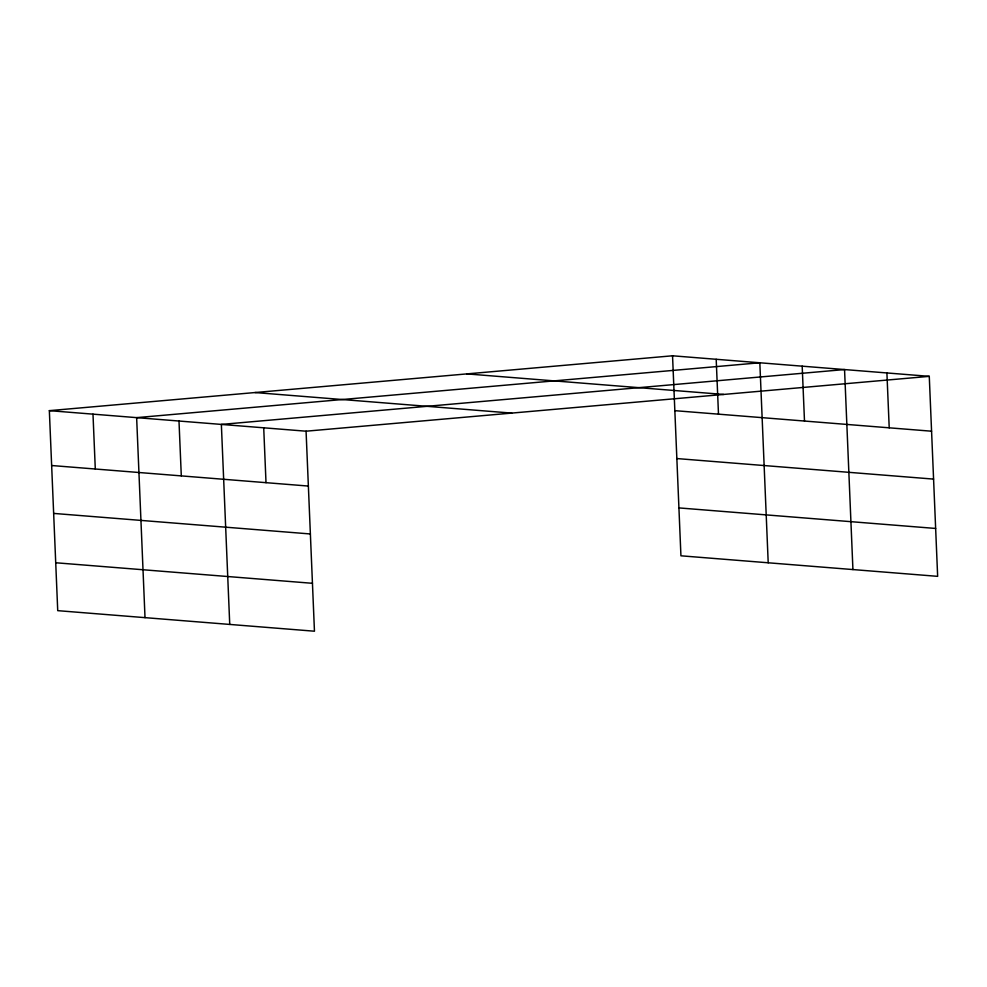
<?xml version="1.0" encoding="UTF-8"?>
<svg xmlns="http://www.w3.org/2000/svg" width="987" height="987" viewBox="0 0 987 987"><rect width="100%" height="100%" fill="white"/><g stroke="black" fill="none" stroke-linecap="round" stroke-linejoin="round"><path stroke-width="1.48" d="M49.35 410.654L306.069 431.196L314.458 631.211L57.727 610.657L49.35 410.654L672.542 355.789L929.273 376.343L937.65 576.346L680.931 555.804L672.542 355.789M306.069 431.196L929.273 376.343M466.888 373.9L723.619 394.442M674.837 410.666L931.568 431.208M255.004 392.542L511.722 413.097M676.848 458.56L933.579 479.102M678.92 507.91L935.639 528.452M51.645 465.519L308.376 486.06M53.656 513.413L310.387 533.967M55.728 562.763L312.447 583.305M886.906 372.95L889.213 427.815M852.928 569.573L844.551 369.557L221.359 424.422L229.737 624.426M802.184 366.165L804.491 421.042M768.207 562.787L759.83 362.772L136.638 417.637L145.015 617.652M716.192 359.28L718.487 414.158M263.714 427.803L266.009 482.68M178.992 421.03L181.3 475.894M92.988 414.145L95.295 469.01"/></g></svg>
